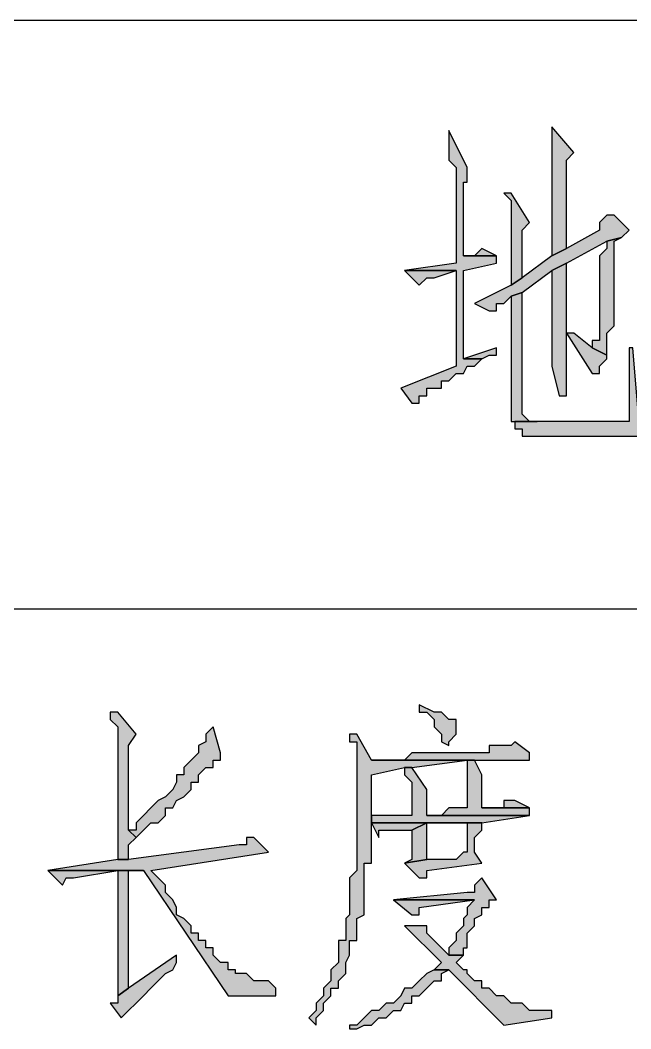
# Model space of a CAD drawing. Extents: x 457 to 4918, y -67 to 391.
# Drawn here: x 3603.93 to 3611.43, y 87.56 to 99.94 of the extents above; entities that cross this region are included whole.
import ezdxf

# ---------------------------------------------------------------- set-up
doc = ezdxf.new("R2010")
doc.units = 0
doc.header["$LTSCALE"] = 40
doc.header["$MEASUREMENT"] = 0
doc.layers.add('at_Entity', color=7, linetype='CONTINUOUS')
doc.layers.add('at_Solid', color=7, linetype='CONTINUOUS')

msp = doc.modelspace()

# ---------------------------------------------------------------- hatches: boundary and pattern name
at = {"layer": 'at_Solid'}
for points in [[(3609.193, 98.588), (3609.193, 98.226), (3609.283, 98.136), (3609.283, 96.961), (3608.65, 96.87), (3609.283, 96.87), (3609.283, 95.695), (3608.605, 95.424), (3608.741, 95.243), (3608.831, 95.243), (3608.831, 95.333), (3608.922, 95.333), (3608.922, 95.424), (3609.102, 95.424), (3609.102, 95.514), (3609.193, 95.514), (3609.283, 95.604), (3609.374, 95.604), (3609.419, 95.695), (3609.509, 95.695), (3609.6, 95.785), (3609.374, 95.785), (3609.374, 95.831), (3609.374, 96.87), (3609.781, 96.961), (3609.781, 97.051), (3609.374, 97.051), (3609.374, 97.955), (3609.419, 97.955), (3609.419, 98.136)], [(3610.459, 98.633), (3610.459, 97.051), (3610.639, 97.141), (3610.639, 98.226), (3610.73, 98.317)], [(3609.961, 97.819), (3609.871, 97.819), (3609.961, 97.729), (3609.961, 96.689), (3610.097, 96.78), (3610.097, 97.367), (3610.187, 97.458)], [(3611.227, 97.548), (3611.137, 97.548), (3611.046, 97.458), (3611.046, 97.367), (3610.639, 97.141), (3610.459, 97.051), (3610.097, 96.78), (3609.961, 96.689), (3609.509, 96.463), (3609.69, 96.373), (3609.781, 96.373), (3609.781, 96.463), (3609.871, 96.463), (3609.961, 96.554), (3610.097, 96.599), (3610.459, 96.87), (3610.639, 96.961), (3611.137, 97.232), (3611.317, 97.277), (3611.408, 97.367)], [(3611.317, 97.277), (3611.137, 97.232), (3611.137, 97.141), (3611.046, 97.051), (3611.046, 96.011), (3610.956, 96.011), (3610.956, 95.921), (3611.137, 95.831), (3611.137, 96.102), (3611.227, 96.192), (3611.227, 97.232)], [(3609.6, 97.141), (3609.509, 97.051), (3609.374, 97.051), (3609.781, 97.051)], [(3608.65, 96.87), (3608.831, 96.689), (3608.922, 96.78), (3609.012, 96.78), (3609.283, 96.87)], [(3610.639, 96.961), (3610.459, 96.87), (3610.459, 95.695), (3610.549, 95.333), (3610.639, 95.333), (3610.639, 95.785)], [(3610.097, 96.599), (3609.961, 96.554), (3609.961, 95.017), (3610.007, 95.017), (3610.278, 95.017), (3610.187, 95.017), (3610.097, 95.107)], [(3610.73, 96.102), (3610.639, 96.102), (3610.956, 95.604), (3611.046, 95.604), (3611.046, 95.695), (3611.137, 95.785), (3611.137, 95.831), (3610.956, 95.921)], [(3609.781, 95.921), (3609.374, 95.785), (3609.6, 95.785), (3609.69, 95.831), (3609.781, 95.831)], [(3611.453, 95.921), (3611.408, 95.921), (3611.408, 95.017), (3610.007, 95.017), (3610.007, 94.926), (3610.097, 94.926), (3610.097, 94.836), (3611.543, 94.836)], [(3608.831, 91.536), (3608.831, 91.446), (3608.922, 91.446), (3609.012, 91.356), (3609.012, 91.265), (3609.102, 91.175), (3609.102, 91.084), (3609.193, 91.039), (3609.193, 91.084), (3609.283, 91.175), (3609.283, 91.356), (3609.193, 91.356), (3609.102, 91.446), (3609.012, 91.446)], [(3605.125, 91.446), (3605.034, 91.446), (3605.034, 91.356), (3605.125, 91.265), (3605.125, 89.638), (3605.26, 89.638), (3605.26, 89.819), (3605.351, 89.909), (3605.26, 90), (3605.26, 91.039), (3605.351, 91.175)], [(3606.3, 91.265), (3606.21, 91.175), (3606.21, 91.084), (3606.119, 91.039), (3606.119, 90.949), (3606.029, 90.858), (3605.938, 90.768), (3605.938, 90.678), (3605.848, 90.678), (3605.848, 90.587), (3605.803, 90.497), (3605.712, 90.406), (3605.622, 90.361), (3605.532, 90.271), (3605.441, 90.18), (3605.351, 90.09), (3605.351, 90), (3605.26, 90), (3605.351, 89.909), (3605.441, 90), (3605.532, 90.09), (3605.622, 90.09), (3605.712, 90.18), (3605.712, 90.271), (3605.803, 90.271), (3605.848, 90.361), (3605.938, 90.406), (3606.029, 90.497), (3606.029, 90.587), (3606.119, 90.587), (3606.119, 90.678), (3606.21, 90.768), (3606.3, 90.768), (3606.3, 90.858), (3606.39, 90.858), (3606.39, 90.949)], [(3608.063, 91.175), (3607.972, 91.175), (3607.972, 91.084), (3608.063, 91.084), (3608.063, 91.039), (3608.063, 89.502), (3607.972, 89.412), (3607.972, 88.96), (3607.927, 88.915), (3607.927, 88.643), (3607.837, 88.643), (3607.837, 88.372), (3607.746, 88.282), (3607.746, 88.146), (3607.656, 88.056), (3607.656, 87.965), (3607.566, 87.875), (3607.566, 87.785), (3607.475, 87.694), (3607.566, 87.604), (3607.566, 87.694), (3607.656, 87.785), (3607.656, 87.875), (3607.746, 87.965), (3607.746, 88.056), (3607.837, 88.056), (3607.837, 88.146), (3607.927, 88.237), (3607.927, 88.372), (3607.972, 88.463), (3607.972, 88.643), (3608.063, 88.643), (3608.063, 88.915), (3608.153, 88.96), (3608.153, 89.593), (3608.244, 89.593), (3608.244, 90.09), (3609.419, 90.09), (3609.6, 90.09), (3608.244, 90.09), (3608.244, 90.678), (3608.65, 90.768), (3608.741, 90.768), (3609.419, 90.858), (3609.509, 90.858), (3608.244, 90.858)], [(3610.007, 91.084), (3609.961, 91.039), (3609.69, 91.039), (3609.69, 90.949), (3608.741, 90.949), (3608.65, 90.858), (3608.244, 90.858), (3609.509, 90.858), (3610.187, 90.858), (3610.187, 90.949)], [(3609.509, 90.858), (3609.419, 90.858), (3609.419, 90.678), (3609.419, 90.271), (3609.374, 90.271), (3609.193, 90.271), (3609.102, 90.18), (3608.922, 90.18), (3610.187, 90.18), (3610.187, 90.271), (3609.6, 90.271), (3609.6, 90.678)], [(3608.741, 90.768), (3608.65, 90.768), (3608.65, 90.678), (3608.741, 90.587), (3608.741, 90.18), (3608.65, 90.18), (3608.244, 90.18), (3608.244, 90.09), (3609.6, 90.09), (3610.187, 90.18), (3608.922, 90.18), (3608.922, 90.271), (3608.922, 90.497)], [(3610.007, 90.361), (3609.871, 90.361), (3609.871, 90.271), (3609.6, 90.271), (3610.187, 90.271)], [(3609.419, 90.09), (3608.244, 90.09), (3608.334, 89.909), (3608.334, 90), (3608.424, 90), (3608.741, 90), (3608.922, 90.09)], [(3608.922, 90.09), (3608.741, 90), (3608.741, 89.638), (3608.65, 89.593), (3608.922, 89.638)], [(3609.6, 90.09), (3609.419, 90.09), (3609.419, 90), (3609.419, 89.728), (3609.374, 89.728), (3609.283, 89.638), (3608.922, 89.638), (3608.65, 89.593), (3608.831, 89.412), (3608.922, 89.412), (3608.922, 89.502), (3609.6, 89.593), (3609.509, 89.728), (3609.509, 89.909), (3609.6, 90)], [(3606.797, 89.909), (3606.707, 89.909), (3606.707, 89.819), (3606.616, 89.819), (3605.26, 89.638), (3605.125, 89.638), (3604.266, 89.502), (3605.441, 89.502), (3606.481, 87.965), (3607.068, 87.965), (3607.068, 88.056), (3606.978, 88.146), (3606.797, 88.146), (3606.707, 88.237), (3606.571, 88.237), (3606.571, 88.282), (3606.481, 88.282), (3606.481, 88.372), (3606.39, 88.372), (3606.3, 88.463), (3606.3, 88.553), (3606.21, 88.553), (3606.21, 88.643), (3606.119, 88.643), (3606.119, 88.734), (3606.029, 88.734), (3606.029, 88.824), (3605.938, 88.915), (3605.848, 88.96), (3605.848, 89.05), (3605.803, 89.141), (3605.712, 89.231), (3605.712, 89.321), (3605.622, 89.412), (3605.532, 89.502), (3606.978, 89.728)], [(3604.266, 89.502), (3604.447, 89.321), (3604.492, 89.412), (3604.582, 89.412), (3605.125, 89.502), (3605.441, 89.502)], [(3605.26, 89.502), (3605.125, 89.502), (3605.125, 89.412), (3605.125, 87.965), (3605.26, 88.056)], [(3609.6, 89.412), (3609.509, 89.321), (3609.509, 89.231), (3609.419, 89.231), (3608.515, 89.141), (3609.509, 89.141), (3609.419, 89.05), (3609.419, 88.96), (3609.374, 88.915), (3609.374, 88.824), (3609.283, 88.734), (3609.283, 88.643), (3609.193, 88.553), (3609.193, 88.463), (3609.374, 88.463), (3609.374, 88.553), (3609.419, 88.553), (3609.419, 88.734), (3609.509, 88.824), (3609.509, 88.915), (3609.6, 88.96), (3609.6, 89.05), (3609.69, 89.05), (3609.69, 89.141), (3609.781, 89.141)], [(3608.515, 89.141), (3608.741, 88.96), (3608.831, 88.96), (3608.831, 89.05), (3609.509, 89.141)], [(3608.922, 88.824), (3608.65, 88.824), (3609.102, 88.372), (3609.012, 88.282), (3609.193, 88.282), (3609.871, 87.604), (3610.459, 87.694), (3610.459, 87.785), (3610.368, 87.785), (3610.187, 87.785), (3610.097, 87.875), (3609.961, 87.875), (3609.871, 87.965), (3609.781, 87.965), (3609.69, 88.056), (3609.6, 88.056), (3609.6, 88.146), (3609.509, 88.146), (3609.419, 88.237), (3609.419, 88.282), (3609.374, 88.282), (3609.283, 88.372), (3609.374, 88.463), (3609.193, 88.463), (3609.102, 88.553), (3609.012, 88.643), (3608.922, 88.734)], [(3605.848, 88.463), (3605.26, 88.056), (3605.125, 87.965), (3605.125, 87.875), (3605.034, 87.875), (3605.17, 87.694), (3605.26, 87.785), (3605.351, 87.875), (3605.441, 87.965), (3605.532, 88.056), (3605.622, 88.146), (3605.712, 88.237), (3605.803, 88.282), (3605.848, 88.372)], [(3609.012, 88.282), (3608.922, 88.237), (3608.831, 88.146), (3608.741, 88.056), (3608.65, 88.056), (3608.605, 87.965), (3608.515, 87.875), (3608.424, 87.875), (3608.334, 87.785), (3608.244, 87.785), (3608.153, 87.694), (3608.063, 87.604), (3607.972, 87.604), (3607.972, 87.559), (3608.063, 87.559), (3608.153, 87.604), (3608.244, 87.604), (3608.334, 87.694), (3608.424, 87.694), (3608.515, 87.785), (3608.605, 87.785), (3608.65, 87.875), (3608.741, 87.875), (3608.741, 87.965), (3608.831, 87.965), (3608.922, 88.056), (3609.012, 88.146), (3609.102, 88.146), (3609.102, 88.237), (3609.193, 88.282)]]:
    msp.add_hatch(color=0, dxfattribs=at).paths.add_polyline_path(points)

# ---------------------------------------------------------------- linework, layer by layer
at = {"layer": 'at_Entity', "color": 0, "lineweight": 20}
for p, q in [((3609.193, 98.588), (3609.193, 98.226)), ((3609.419, 98.136), (3609.193, 98.588)), ((3610.459, 98.633), (3610.459, 97.051)), ((3610.73, 98.317), (3610.459, 98.633)), ((3609.193, 98.226), (3609.283, 98.136)), ((3610.639, 98.226), (3610.73, 98.317)), ((3610.639, 97.141), (3610.639, 98.226)), ((3609.283, 98.136), (3609.283, 96.961)), ((3609.419, 97.955), (3609.419, 98.136)), ((3609.374, 97.051), (3609.374, 97.955)), ((3609.374, 97.955), (3609.419, 97.955)), ((3609.961, 97.819), (3609.871, 97.819)), ((3609.871, 97.819), (3609.961, 97.729)), ((3610.187, 97.458), (3609.961, 97.819)), ((3609.961, 97.729), (3609.961, 96.689)), ((3611.137, 97.548), (3611.046, 97.458)), ((3611.227, 97.548), (3611.137, 97.548)), ((3611.408, 97.367), (3611.227, 97.548)), ((3610.097, 97.367), (3610.187, 97.458)), ((3610.097, 96.78), (3610.097, 97.367)), ((3611.046, 97.367), (3610.639, 97.141)), ((3611.046, 97.458), (3611.046, 97.367)), ((3611.317, 97.277), (3611.408, 97.367)), ((3610.639, 96.961), (3611.137, 97.232)), ((3611.317, 97.277), (3611.137, 97.232)), ((3611.137, 97.232), (3611.317, 97.277)), ((3611.137, 97.232), (3611.137, 97.141)), ((3611.227, 97.232), (3611.317, 97.277)), ((3611.227, 96.192), (3611.227, 97.232)), ((3609.6, 97.141), (3609.509, 97.051)), ((3609.781, 97.051), (3609.6, 97.141)), ((3610.639, 97.141), (3610.459, 97.051)), ((3610.459, 97.051), (3610.639, 97.141)), ((3611.137, 97.141), (3611.046, 97.051)), ((3609.509, 97.051), (3609.374, 97.051)), ((3609.374, 97.051), (3609.781, 97.051)), ((3609.781, 97.051), (3609.374, 97.051)), ((3609.781, 96.961), (3609.781, 97.051)), ((3610.459, 97.051), (3610.097, 96.78)), ((3611.046, 97.051), (3611.046, 96.011)), ((3609.283, 96.961), (3608.65, 96.87)), ((3608.65, 96.87), (3608.831, 96.689)), ((3609.283, 96.87), (3608.65, 96.87)), ((3608.65, 96.87), (3609.283, 96.87)), ((3609.012, 96.78), (3609.283, 96.87)), ((3609.283, 96.87), (3609.283, 95.695)), ((3609.374, 96.87), (3609.781, 96.961)), ((3609.374, 95.831), (3609.374, 96.87)), ((3610.097, 96.599), (3610.459, 96.87)), ((3610.639, 96.961), (3610.459, 96.87)), ((3610.459, 96.87), (3610.639, 96.961)), ((3610.459, 96.87), (3610.459, 95.695)), ((3610.639, 95.785), (3610.639, 96.961)), ((3608.831, 96.689), (3608.922, 96.78)), ((3608.922, 96.78), (3609.012, 96.78)), ((3610.097, 96.78), (3609.961, 96.689)), ((3609.961, 96.689), (3610.097, 96.78)), ((3609.961, 96.689), (3609.509, 96.463)), ((3609.871, 96.463), (3609.961, 96.554)), ((3610.097, 96.599), (3609.961, 96.554)), ((3609.961, 96.554), (3610.097, 96.599)), ((3609.961, 96.554), (3609.961, 95.017)), ((3610.097, 95.107), (3610.097, 96.599)), ((3609.509, 96.463), (3609.69, 96.373)), ((3609.69, 96.373), (3609.781, 96.373)), ((3609.781, 96.373), (3609.781, 96.463)), ((3609.781, 96.463), (3609.871, 96.463)), ((3611.137, 96.102), (3611.227, 96.192)), ((3610.73, 96.102), (3610.639, 96.102)), ((3610.639, 96.102), (3610.956, 95.604)), ((3610.956, 95.921), (3610.73, 96.102)), ((3611.046, 96.011), (3610.956, 96.011)), ((3610.956, 96.011), (3610.956, 95.921)), ((3611.137, 95.831), (3611.137, 96.102)), ((3609.781, 95.921), (3609.374, 95.785)), ((3609.781, 95.831), (3609.781, 95.921)), ((3611.137, 95.831), (3610.956, 95.921)), ((3610.956, 95.921), (3611.137, 95.831)), ((3611.453, 95.921), (3611.408, 95.921)), ((3611.408, 95.921), (3611.408, 95.017)), ((3609.374, 95.785), (3609.374, 95.831)), ((3609.374, 95.785), (3609.6, 95.785)), ((3609.6, 95.785), (3609.374, 95.785)), ((3609.509, 95.695), (3609.6, 95.785)), ((3609.6, 95.785), (3609.69, 95.831)), ((3609.69, 95.831), (3609.781, 95.831)), ((3610.639, 95.333), (3610.639, 95.785)), ((3611.046, 95.695), (3611.137, 95.785)), ((3611.137, 95.785), (3611.137, 95.831)), ((3609.283, 95.695), (3608.605, 95.424)), ((3609.374, 95.604), (3609.419, 95.695)), ((3609.419, 95.695), (3609.509, 95.695)), ((3610.459, 95.695), (3610.549, 95.333)), ((3611.046, 95.604), (3611.046, 95.695)), ((3609.102, 95.424), (3609.102, 95.514)), ((3609.102, 95.514), (3609.193, 95.514)), ((3609.193, 95.514), (3609.283, 95.604)), ((3609.283, 95.604), (3609.374, 95.604)), ((3610.956, 95.604), (3611.046, 95.604)), ((3608.605, 95.424), (3608.741, 95.243)), ((3608.922, 95.333), (3608.922, 95.424)), ((3608.922, 95.424), (3609.102, 95.424)), ((3608.741, 95.243), (3608.831, 95.243)), ((3608.831, 95.243), (3608.831, 95.333)), ((3608.831, 95.333), (3608.922, 95.333)), ((3610.549, 95.333), (3610.639, 95.333)), ((3609.961, 95.017), (3610.007, 95.017)), ((3611.408, 95.017), (3610.007, 95.017)), ((3610.007, 95.017), (3610.007, 94.926)), ((3610.007, 95.017), (3610.278, 95.017)), ((3610.187, 95.017), (3610.097, 95.107)), ((3610.278, 95.017), (3610.187, 95.017)), ((3610.007, 94.926), (3610.097, 94.926)), ((3610.097, 94.926), (3610.097, 94.836)), ((3610.097, 94.836), (3611.543, 94.836)), ((3608.831, 91.536), (3608.831, 91.446)), ((3609.012, 91.446), (3608.831, 91.536)), ((3605.125, 91.446), (3605.034, 91.446)), ((3605.034, 91.446), (3605.034, 91.356)), ((3605.351, 91.175), (3605.125, 91.446)), ((3608.831, 91.446), (3608.922, 91.446)), ((3608.922, 91.446), (3609.012, 91.356)), ((3609.102, 91.446), (3609.012, 91.446)), ((3609.193, 91.356), (3609.102, 91.446)), ((3605.034, 91.356), (3605.125, 91.265)), ((3609.012, 91.356), (3609.012, 91.265)), ((3609.283, 91.356), (3609.193, 91.356)), ((3609.283, 91.175), (3609.283, 91.356)), ((3605.125, 91.265), (3605.125, 89.638)), ((3605.26, 91.039), (3605.351, 91.175)), ((3606.3, 91.265), (3606.21, 91.175)), ((3606.21, 91.175), (3606.21, 91.084)), ((3606.39, 90.949), (3606.3, 91.265)), ((3608.063, 91.175), (3607.972, 91.175)), ((3607.972, 91.175), (3607.972, 91.084)), ((3608.244, 90.858), (3608.063, 91.175)), ((3609.012, 91.265), (3609.102, 91.175)), ((3609.102, 91.175), (3609.102, 91.084)), ((3609.193, 91.084), (3609.283, 91.175)), ((3605.26, 90), (3605.26, 91.039)), ((3606.21, 91.084), (3606.119, 91.039)), ((3606.119, 91.039), (3606.119, 90.949)), ((3607.972, 91.084), (3608.063, 91.084)), ((3608.063, 91.084), (3608.063, 91.039)), ((3608.063, 91.039), (3608.063, 89.502)), ((3609.102, 91.084), (3609.193, 91.039)), ((3609.193, 91.039), (3609.193, 91.084)), ((3609.961, 91.039), (3609.69, 91.039)), ((3609.69, 91.039), (3609.69, 90.949)), ((3610.007, 91.084), (3609.961, 91.039)), ((3610.187, 90.949), (3610.007, 91.084)), ((3606.119, 90.949), (3606.029, 90.858)), ((3606.39, 90.858), (3606.39, 90.949)), ((3608.741, 90.949), (3608.65, 90.858)), ((3609.69, 90.949), (3608.741, 90.949)), ((3610.187, 90.858), (3610.187, 90.949)), ((3606.029, 90.858), (3605.938, 90.768)), ((3606.3, 90.768), (3606.3, 90.858)), ((3606.3, 90.858), (3606.39, 90.858)), ((3608.65, 90.858), (3608.244, 90.858)), ((3608.244, 90.858), (3609.509, 90.858)), ((3609.509, 90.858), (3608.244, 90.858)), ((3608.741, 90.768), (3609.419, 90.858)), ((3609.509, 90.858), (3609.419, 90.858)), ((3609.419, 90.858), (3609.419, 90.678)), ((3609.419, 90.858), (3609.509, 90.858)), ((3609.6, 90.678), (3609.509, 90.858)), ((3609.509, 90.858), (3610.187, 90.858)), ((3605.938, 90.678), (3605.848, 90.678)), ((3605.848, 90.678), (3605.848, 90.587)), ((3605.938, 90.768), (3605.938, 90.678)), ((3606.119, 90.678), (3606.21, 90.768)), ((3606.119, 90.587), (3606.119, 90.678)), ((3606.21, 90.768), (3606.3, 90.768)), ((3608.244, 90.678), (3608.65, 90.768)), ((3608.244, 90.09), (3608.244, 90.678)), ((3608.741, 90.768), (3608.65, 90.768)), ((3608.65, 90.768), (3608.65, 90.678)), ((3608.65, 90.768), (3608.741, 90.768)), ((3608.65, 90.678), (3608.741, 90.587)), ((3608.922, 90.497), (3608.741, 90.768)), ((3609.419, 90.678), (3609.419, 90.271)), ((3609.6, 90.271), (3609.6, 90.678)), ((3605.848, 90.587), (3605.803, 90.497)), ((3606.029, 90.497), (3606.029, 90.587)), ((3606.029, 90.587), (3606.119, 90.587)), ((3608.741, 90.587), (3608.741, 90.18)), ((3605.803, 90.497), (3605.712, 90.406)), ((3605.938, 90.406), (3606.029, 90.497)), ((3608.922, 90.271), (3608.922, 90.497)), ((3605.622, 90.361), (3605.532, 90.271)), ((3605.712, 90.406), (3605.622, 90.361)), ((3605.803, 90.271), (3605.848, 90.361)), ((3605.848, 90.361), (3605.938, 90.406)), ((3610.007, 90.361), (3609.871, 90.361)), ((3609.871, 90.361), (3609.871, 90.271)), ((3610.187, 90.271), (3610.007, 90.361)), ((3605.441, 90.18), (3605.351, 90.09)), ((3605.532, 90.271), (3605.441, 90.18)), ((3605.622, 90.09), (3605.712, 90.18)), ((3605.712, 90.18), (3605.712, 90.271)), ((3605.712, 90.271), (3605.803, 90.271)), ((3608.65, 90.18), (3608.244, 90.18)), ((3608.244, 90.18), (3608.244, 90.09)), ((3608.741, 90.18), (3608.65, 90.18)), ((3608.922, 90.18), (3608.922, 90.271)), ((3610.187, 90.18), (3608.922, 90.18)), ((3609.102, 90.18), (3608.922, 90.18)), ((3608.922, 90.18), (3610.187, 90.18)), ((3609.193, 90.271), (3609.102, 90.18)), ((3609.374, 90.271), (3609.193, 90.271)), ((3609.419, 90.271), (3609.374, 90.271)), ((3609.871, 90.271), (3609.6, 90.271)), ((3609.6, 90.271), (3610.187, 90.271)), ((3610.187, 90.271), (3609.6, 90.271)), ((3609.6, 90.09), (3610.187, 90.18)), ((3610.187, 90.18), (3610.187, 90.271)), ((3605.351, 90.09), (3605.351, 90)), ((3605.441, 90), (3605.532, 90.09)), ((3605.532, 90.09), (3605.622, 90.09)), ((3609.419, 90.09), (3608.244, 90.09)), ((3608.244, 90.09), (3608.334, 89.909)), ((3608.244, 90.09), (3609.6, 90.09)), ((3608.244, 89.593), (3608.244, 90.09)), ((3608.244, 90.09), (3609.419, 90.09)), ((3609.6, 90.09), (3608.244, 90.09)), ((3608.922, 90.09), (3608.741, 90)), ((3608.741, 90), (3608.922, 90.09)), ((3608.922, 89.638), (3608.922, 90.09)), ((3608.922, 90.09), (3609.419, 90.09)), ((3609.6, 90.09), (3609.419, 90.09)), ((3609.419, 90.09), (3609.419, 90)), ((3609.419, 90.09), (3609.6, 90.09)), ((3609.6, 90), (3609.6, 90.09)), ((3605.351, 90), (3605.26, 90)), ((3605.26, 90), (3605.351, 89.909)), ((3605.351, 89.909), (3605.26, 90)), ((3605.351, 89.909), (3605.441, 90)), ((3608.334, 89.909), (3608.334, 90)), ((3608.334, 90), (3608.424, 90)), ((3608.424, 90), (3608.741, 90)), ((3608.741, 90), (3608.741, 89.638)), ((3609.419, 90), (3609.419, 89.728)), ((3609.509, 89.909), (3609.6, 90)), ((3605.26, 89.819), (3605.351, 89.909)), ((3606.616, 89.819), (3605.26, 89.638)), ((3605.26, 89.638), (3605.26, 89.819)), ((3606.707, 89.819), (3606.616, 89.819)), ((3606.797, 89.909), (3606.707, 89.909)), ((3606.707, 89.909), (3606.707, 89.819)), ((3606.978, 89.728), (3606.797, 89.909)), ((3609.509, 89.728), (3609.509, 89.909)), ((3605.532, 89.502), (3606.978, 89.728)), ((3609.374, 89.728), (3609.283, 89.638)), ((3609.419, 89.728), (3609.374, 89.728)), ((3609.6, 89.593), (3609.509, 89.728)), ((3605.125, 89.638), (3604.266, 89.502)), ((3605.26, 89.638), (3605.125, 89.638)), ((3605.125, 89.638), (3605.26, 89.638)), ((3608.153, 88.96), (3608.153, 89.593)), ((3608.153, 89.593), (3608.244, 89.593)), ((3608.741, 89.638), (3608.65, 89.593)), ((3608.65, 89.593), (3608.922, 89.638)), ((3608.922, 89.638), (3608.65, 89.593)), ((3608.65, 89.593), (3608.831, 89.412)), ((3609.283, 89.638), (3608.922, 89.638)), ((3608.922, 89.502), (3609.6, 89.593)), ((3604.266, 89.502), (3604.447, 89.321)), ((3605.441, 89.502), (3604.266, 89.502)), ((3604.266, 89.502), (3605.441, 89.502)), ((3604.582, 89.412), (3605.125, 89.502)), ((3605.26, 89.502), (3605.125, 89.502)), ((3605.125, 89.502), (3605.125, 89.412)), ((3605.125, 89.502), (3605.441, 89.502)), ((3605.26, 88.056), (3605.26, 89.502)), ((3605.441, 89.502), (3606.481, 87.965)), ((3605.622, 89.412), (3605.532, 89.502)), ((3608.063, 89.502), (3607.972, 89.412)), ((3608.922, 89.412), (3608.922, 89.502)), ((3604.447, 89.321), (3604.492, 89.412)), ((3604.492, 89.412), (3604.582, 89.412)), ((3605.125, 89.412), (3605.125, 87.965)), ((3605.712, 89.321), (3605.622, 89.412)), ((3605.712, 89.231), (3605.712, 89.321)), ((3607.972, 89.412), (3607.972, 89.05)), ((3608.831, 89.412), (3608.922, 89.412)), ((3609.6, 89.412), (3609.509, 89.321)), ((3609.509, 89.321), (3609.509, 89.231)), ((3609.781, 89.141), (3609.6, 89.412)), ((3605.803, 89.141), (3605.712, 89.231)), ((3609.419, 89.231), (3608.515, 89.141)), ((3609.509, 89.231), (3609.419, 89.231)), ((3605.848, 89.05), (3605.803, 89.141)), ((3605.848, 88.96), (3605.848, 89.05)), ((3607.972, 89.05), (3607.972, 88.96)), ((3608.515, 89.141), (3608.741, 88.96)), ((3609.509, 89.141), (3608.515, 89.141)), ((3608.515, 89.141), (3609.509, 89.141)), ((3608.831, 89.05), (3609.509, 89.141)), ((3608.831, 88.96), (3608.831, 89.05)), ((3609.509, 89.141), (3609.419, 89.05)), ((3609.419, 89.05), (3609.419, 88.96)), ((3609.6, 88.96), (3609.6, 89.05)), ((3609.6, 89.05), (3609.69, 89.05)), ((3609.69, 89.05), (3609.69, 89.141)), ((3609.69, 89.141), (3609.781, 89.141)), ((3605.938, 88.915), (3605.848, 88.96)), ((3607.972, 88.96), (3607.927, 88.915)), ((3608.063, 88.915), (3608.153, 88.96)), ((3608.741, 88.96), (3608.831, 88.96)), ((3609.419, 88.96), (3609.374, 88.915)), ((3609.509, 88.915), (3609.6, 88.96)), ((3606.029, 88.824), (3605.938, 88.915)), ((3606.029, 88.734), (3606.029, 88.824)), ((3607.927, 88.915), (3607.927, 88.643)), ((3608.063, 88.643), (3608.063, 88.915)), ((3608.922, 88.824), (3608.65, 88.824)), ((3608.65, 88.824), (3609.102, 88.372)), ((3608.922, 88.734), (3608.922, 88.824)), ((3609.374, 88.824), (3609.283, 88.734)), ((3609.374, 88.915), (3609.374, 88.824)), ((3609.419, 88.734), (3609.509, 88.824)), ((3609.509, 88.824), (3609.509, 88.915)), ((3606.119, 88.734), (3606.029, 88.734)), ((3606.119, 88.643), (3606.119, 88.734)), ((3609.012, 88.643), (3608.922, 88.734)), ((3609.283, 88.734), (3609.283, 88.643)), ((3609.419, 88.553), (3609.419, 88.734)), ((3606.21, 88.643), (3606.119, 88.643)), ((3606.21, 88.553), (3606.21, 88.643)), ((3607.927, 88.643), (3607.837, 88.643)), ((3607.837, 88.643), (3607.837, 88.372)), ((3607.972, 88.463), (3607.972, 88.643)), ((3607.972, 88.643), (3608.063, 88.643)), ((3609.102, 88.553), (3609.012, 88.643)), ((3609.283, 88.643), (3609.193, 88.553)), ((3605.848, 88.463), (3605.26, 88.056)), ((3605.848, 88.372), (3605.848, 88.463)), ((3606.3, 88.553), (3606.21, 88.553)), ((3606.3, 88.463), (3606.3, 88.553)), ((3606.39, 88.372), (3606.3, 88.463)), ((3607.927, 88.372), (3607.972, 88.463)), ((3609.193, 88.463), (3609.102, 88.553)), ((3609.193, 88.553), (3609.193, 88.463)), ((3609.374, 88.463), (3609.193, 88.463)), ((3609.193, 88.463), (3609.374, 88.463)), ((3609.283, 88.372), (3609.374, 88.463)), ((3609.374, 88.463), (3609.374, 88.553)), ((3609.374, 88.553), (3609.419, 88.553)), ((3605.803, 88.282), (3605.848, 88.372)), ((3606.481, 88.372), (3606.39, 88.372)), ((3606.481, 88.282), (3606.481, 88.372)), ((3607.837, 88.372), (3607.746, 88.282)), ((3607.927, 88.237), (3607.927, 88.372)), ((3609.102, 88.372), (3609.012, 88.282)), ((3609.374, 88.282), (3609.283, 88.372)), ((3605.622, 88.146), (3605.712, 88.237)), ((3605.712, 88.237), (3605.803, 88.282)), ((3606.571, 88.282), (3606.481, 88.282)), ((3606.571, 88.237), (3606.571, 88.282)), ((3606.707, 88.237), (3606.571, 88.237)), ((3606.797, 88.146), (3606.707, 88.237)), ((3607.746, 88.282), (3607.746, 88.146)), ((3607.837, 88.146), (3607.927, 88.237)), ((3608.922, 88.237), (3608.831, 88.146)), ((3609.012, 88.282), (3608.922, 88.237)), ((3609.193, 88.282), (3609.012, 88.282)), ((3609.012, 88.282), (3609.193, 88.282)), ((3609.102, 88.237), (3609.193, 88.282)), ((3609.102, 88.146), (3609.102, 88.237)), ((3609.193, 88.282), (3609.871, 87.604)), ((3609.419, 88.282), (3609.374, 88.282)), ((3609.419, 88.237), (3609.419, 88.282)), ((3609.509, 88.146), (3609.419, 88.237)), ((3605.532, 88.056), (3605.622, 88.146)), ((3606.978, 88.146), (3606.797, 88.146)), ((3607.068, 88.056), (3606.978, 88.146)), ((3607.746, 88.146), (3607.656, 88.056)), ((3607.837, 88.056), (3607.837, 88.146)), ((3608.831, 88.146), (3608.741, 88.056)), ((3608.922, 88.056), (3609.012, 88.146)), ((3609.012, 88.146), (3609.102, 88.146)), ((3609.6, 88.146), (3609.509, 88.146)), ((3609.6, 88.056), (3609.6, 88.146)), ((3605.26, 88.056), (3605.125, 87.965)), ((3605.125, 87.965), (3605.26, 88.056)), ((3605.125, 87.965), (3605.125, 87.875)), ((3605.351, 87.875), (3605.441, 87.965)), ((3605.441, 87.965), (3605.532, 88.056)), ((3606.481, 87.965), (3607.068, 87.965)), ((3607.068, 87.965), (3607.068, 88.056)), ((3607.656, 87.965), (3607.566, 87.875)), ((3607.656, 88.056), (3607.656, 87.965)), ((3607.656, 87.875), (3607.746, 87.965)), ((3607.746, 87.965), (3607.746, 88.056)), ((3607.746, 88.056), (3607.837, 88.056)), ((3608.605, 87.965), (3608.515, 87.875)), ((3608.65, 88.056), (3608.605, 87.965)), ((3608.741, 88.056), (3608.65, 88.056)), ((3608.741, 87.875), (3608.741, 87.965)), ((3608.741, 87.965), (3608.831, 87.965)), ((3608.831, 87.965), (3608.922, 88.056)), ((3609.69, 88.056), (3609.6, 88.056)), ((3609.781, 87.965), (3609.69, 88.056)), ((3609.871, 87.965), (3609.781, 87.965)), ((3609.961, 87.875), (3609.871, 87.965)), ((3605.125, 87.875), (3605.034, 87.875)), ((3605.034, 87.875), (3605.17, 87.694)), ((3605.26, 87.785), (3605.351, 87.875)), ((3607.566, 87.875), (3607.566, 87.785)), ((3607.656, 87.785), (3607.656, 87.875)), ((3608.424, 87.875), (3608.334, 87.785)), ((3608.515, 87.875), (3608.424, 87.875)), ((3608.605, 87.785), (3608.65, 87.875)), ((3608.65, 87.875), (3608.741, 87.875)), ((3610.097, 87.875), (3609.961, 87.875)), ((3610.187, 87.785), (3610.097, 87.875)), ((3605.17, 87.694), (3605.26, 87.785)), ((3607.566, 87.785), (3607.475, 87.694)), ((3607.475, 87.694), (3607.566, 87.604)), ((3607.566, 87.694), (3607.656, 87.785)), ((3607.566, 87.604), (3607.566, 87.694)), ((3608.153, 87.694), (3608.063, 87.604)), ((3608.244, 87.785), (3608.153, 87.694)), ((3608.334, 87.785), (3608.244, 87.785)), ((3608.244, 87.604), (3608.334, 87.694)), ((3608.334, 87.694), (3608.424, 87.694)), ((3608.424, 87.694), (3608.515, 87.785)), ((3608.515, 87.785), (3608.605, 87.785)), ((3609.871, 87.604), (3610.459, 87.694)), ((3610.368, 87.785), (3610.187, 87.785)), ((3610.459, 87.785), (3610.368, 87.785)), ((3610.459, 87.694), (3610.459, 87.785)), ((3608.063, 87.604), (3607.972, 87.604)), ((3607.972, 87.604), (3607.972, 87.559)), ((3608.063, 87.559), (3608.153, 87.604)), ((3608.153, 87.604), (3608.244, 87.604)), ((3607.972, 87.559), (3608.063, 87.559))]:
    msp.add_line(p, q, dxfattribs=at)
at = {"layer": 'at_Entity', "color": 0}
for points in [[(3487.194, 99.944), (3634.235, 99.944)], [(3609.193, 98.588), (3609.193, 98.226), (3609.283, 98.136), (3609.283, 96.961), (3608.65, 96.87), (3609.283, 96.87), (3609.283, 95.695), (3608.605, 95.424), (3608.741, 95.243), (3608.831, 95.243), (3608.831, 95.333), (3608.922, 95.333), (3608.922, 95.424), (3609.102, 95.424), (3609.102, 95.514), (3609.193, 95.514), (3609.283, 95.604), (3609.374, 95.604), (3609.419, 95.695), (3609.509, 95.695), (3609.6, 95.785), (3609.374, 95.785), (3609.374, 95.831), (3609.374, 96.87), (3609.781, 96.961), (3609.781, 97.051), (3609.374, 97.051), (3609.374, 97.955), (3609.419, 97.955), (3609.419, 98.136), (3609.193, 98.588), (3609.193, 98.588), (3609.193, 98.588)], [(3610.459, 98.633), (3610.459, 97.051), (3610.639, 97.141), (3610.639, 98.226), (3610.73, 98.317), (3610.459, 98.633), (3610.459, 98.633), (3610.459, 98.633)], [(3609.961, 97.819), (3609.871, 97.819), (3609.961, 97.729), (3609.961, 96.689), (3610.097, 96.78), (3610.097, 97.367), (3610.187, 97.458), (3609.961, 97.819), (3609.961, 97.819), (3609.961, 97.819)], [(3611.227, 97.548), (3611.137, 97.548), (3611.046, 97.458), (3611.046, 97.367), (3610.639, 97.141), (3610.459, 97.051), (3610.097, 96.78), (3609.961, 96.689), (3609.509, 96.463), (3609.69, 96.373), (3609.781, 96.373), (3609.781, 96.463), (3609.871, 96.463), (3609.961, 96.554), (3610.097, 96.599), (3610.459, 96.87), (3610.639, 96.961), (3611.137, 97.232), (3611.317, 97.277), (3611.408, 97.367), (3611.227, 97.548), (3611.227, 97.548), (3611.227, 97.548)], [(3611.317, 97.277), (3611.137, 97.232), (3611.137, 97.141), (3611.046, 97.051), (3611.046, 96.011), (3610.956, 96.011), (3610.956, 95.921), (3611.137, 95.831), (3611.137, 96.102), (3611.227, 96.192), (3611.227, 97.232), (3611.317, 97.277), (3611.317, 97.277), (3611.317, 97.277)], [(3609.6, 97.141), (3609.509, 97.051), (3609.374, 97.051), (3609.781, 97.051), (3609.6, 97.141), (3609.6, 97.141), (3609.6, 97.141)], [(3608.65, 96.87), (3608.831, 96.689), (3608.922, 96.78), (3609.012, 96.78), (3609.283, 96.87), (3608.65, 96.87), (3608.65, 96.87)], [(3610.639, 96.961), (3610.459, 96.87), (3610.459, 95.695), (3610.549, 95.333), (3610.639, 95.333), (3610.639, 95.785), (3610.639, 96.961), (3610.639, 96.961)], [(3610.097, 96.599), (3609.961, 96.554), (3609.961, 95.017), (3610.007, 95.017), (3610.278, 95.017), (3610.187, 95.017), (3610.097, 95.107), (3610.097, 96.599), (3610.097, 96.599)], [(3610.73, 96.102), (3610.639, 96.102), (3610.956, 95.604), (3611.046, 95.604), (3611.046, 95.695), (3611.137, 95.785), (3611.137, 95.831), (3610.956, 95.921), (3610.73, 96.102), (3610.73, 96.102), (3610.73, 96.102)], [(3609.781, 95.921), (3609.374, 95.785), (3609.6, 95.785), (3609.69, 95.831), (3609.781, 95.831), (3609.781, 95.921), (3609.781, 95.921), (3609.781, 95.921)], [(3611.453, 95.921), (3611.408, 95.921), (3611.408, 95.017), (3610.007, 95.017), (3610.007, 94.926), (3610.097, 94.926), (3610.097, 94.836), (3611.543, 94.836), (3611.453, 95.921), (3611.453, 95.921), (3611.453, 95.921)], [(3634.235, 92.712), (3516.575, 92.712)], [(3608.831, 91.536), (3608.831, 91.446), (3608.922, 91.446), (3609.012, 91.356), (3609.012, 91.265), (3609.102, 91.175), (3609.102, 91.084), (3609.193, 91.039), (3609.193, 91.084), (3609.283, 91.175), (3609.283, 91.356), (3609.193, 91.356), (3609.102, 91.446), (3609.012, 91.446), (3608.831, 91.536), (3608.831, 91.536), (3608.831, 91.536)], [(3605.125, 91.446), (3605.034, 91.446), (3605.034, 91.356), (3605.125, 91.265), (3605.125, 89.638), (3605.26, 89.638), (3605.26, 89.819), (3605.351, 89.909), (3605.26, 90), (3605.26, 91.039), (3605.351, 91.175), (3605.125, 91.446), (3605.125, 91.446), (3605.125, 91.446)], [(3606.3, 91.265), (3606.21, 91.175), (3606.21, 91.084), (3606.119, 91.039), (3606.119, 90.949), (3606.029, 90.858), (3605.938, 90.768), (3605.938, 90.678), (3605.848, 90.678), (3605.848, 90.587), (3605.803, 90.497), (3605.712, 90.406), (3605.622, 90.361), (3605.532, 90.271), (3605.441, 90.18), (3605.351, 90.09), (3605.351, 90), (3605.26, 90), (3605.351, 89.909), (3605.441, 90), (3605.532, 90.09), (3605.622, 90.09), (3605.712, 90.18), (3605.712, 90.271), (3605.803, 90.271), (3605.848, 90.361), (3605.938, 90.406), (3606.029, 90.497), (3606.029, 90.587), (3606.119, 90.587), (3606.119, 90.678), (3606.21, 90.768), (3606.3, 90.768), (3606.3, 90.858), (3606.39, 90.858), (3606.39, 90.949), (3606.3, 91.265), (3606.3, 91.265), (3606.3, 91.265)], [(3608.063, 91.175), (3607.972, 91.175), (3607.972, 91.084), (3608.063, 91.084), (3608.063, 91.039), (3608.063, 89.502), (3607.972, 89.412), (3607.972, 88.96), (3607.927, 88.915), (3607.927, 88.643), (3607.837, 88.643), (3607.837, 88.372), (3607.746, 88.282), (3607.746, 88.146), (3607.656, 88.056), (3607.656, 87.965), (3607.566, 87.875), (3607.566, 87.785), (3607.475, 87.694), (3607.566, 87.604), (3607.566, 87.694), (3607.656, 87.785), (3607.656, 87.875), (3607.746, 87.965), (3607.746, 88.056), (3607.837, 88.056), (3607.837, 88.146), (3607.927, 88.237), (3607.927, 88.372), (3607.972, 88.463), (3607.972, 88.643), (3608.063, 88.643), (3608.063, 88.915), (3608.153, 88.96), (3608.153, 89.593), (3608.244, 89.593), (3608.244, 90.09), (3609.419, 90.09), (3609.6, 90.09), (3608.244, 90.09), (3608.244, 90.678), (3608.65, 90.768), (3608.741, 90.768), (3609.419, 90.858), (3609.509, 90.858), (3608.244, 90.858), (3608.063, 91.175), (3608.063, 91.175), (3608.063, 91.175)], [(3610.007, 91.084), (3609.961, 91.039), (3609.69, 91.039), (3609.69, 90.949), (3608.741, 90.949), (3608.65, 90.858), (3608.244, 90.858), (3609.509, 90.858), (3610.187, 90.858), (3610.187, 90.949), (3610.007, 91.084), (3610.007, 91.084), (3610.007, 91.084)], [(3609.509, 90.858), (3609.419, 90.858), (3609.419, 90.678), (3609.419, 90.271), (3609.374, 90.271), (3609.193, 90.271), (3609.102, 90.18), (3608.922, 90.18), (3610.187, 90.18), (3610.187, 90.271), (3609.6, 90.271), (3609.6, 90.678), (3609.509, 90.858), (3609.509, 90.858), (3609.509, 90.858)], [(3608.741, 90.768), (3608.65, 90.768), (3608.65, 90.678), (3608.741, 90.587), (3608.741, 90.18), (3608.65, 90.18), (3608.244, 90.18), (3608.244, 90.09), (3609.6, 90.09), (3610.187, 90.18), (3608.922, 90.18), (3608.922, 90.271), (3608.922, 90.497), (3608.741, 90.768), (3608.741, 90.768), (3608.741, 90.768)], [(3610.007, 90.361), (3609.871, 90.361), (3609.871, 90.271), (3609.6, 90.271), (3610.187, 90.271), (3610.007, 90.361), (3610.007, 90.361), (3610.007, 90.361)], [(3609.419, 90.09), (3608.244, 90.09), (3608.334, 89.909), (3608.334, 90), (3608.424, 90), (3608.741, 90), (3608.922, 90.09), (3609.419, 90.09), (3609.419, 90.09), (3609.419, 90.09)], [(3608.922, 90.09), (3608.741, 90), (3608.741, 89.638), (3608.65, 89.593), (3608.922, 89.638), (3608.922, 90.09), (3608.922, 90.09)], [(3609.6, 90.09), (3609.419, 90.09), (3609.419, 90), (3609.419, 89.728), (3609.374, 89.728), (3609.283, 89.638), (3608.922, 89.638), (3608.65, 89.593), (3608.831, 89.412), (3608.922, 89.412), (3608.922, 89.502), (3609.6, 89.593), (3609.509, 89.728), (3609.509, 89.909), (3609.6, 90), (3609.6, 90.09), (3609.6, 90.09)], [(3606.797, 89.909), (3606.707, 89.909), (3606.707, 89.819), (3606.616, 89.819), (3605.26, 89.638), (3605.125, 89.638), (3604.266, 89.502), (3605.441, 89.502), (3606.481, 87.965), (3607.068, 87.965), (3607.068, 88.056), (3606.978, 88.146), (3606.797, 88.146), (3606.707, 88.237), (3606.571, 88.237), (3606.571, 88.282), (3606.481, 88.282), (3606.481, 88.372), (3606.39, 88.372), (3606.3, 88.463), (3606.3, 88.553), (3606.21, 88.553), (3606.21, 88.643), (3606.119, 88.643), (3606.119, 88.734), (3606.029, 88.734), (3606.029, 88.824), (3605.938, 88.915), (3605.848, 88.96), (3605.848, 89.05), (3605.803, 89.141), (3605.712, 89.231), (3605.712, 89.321), (3605.622, 89.412), (3605.532, 89.502), (3606.978, 89.728), (3606.797, 89.909), (3606.797, 89.909), (3606.797, 89.909)], [(3604.266, 89.502), (3604.447, 89.321), (3604.492, 89.412), (3604.582, 89.412), (3605.125, 89.502), (3605.441, 89.502), (3604.266, 89.502), (3604.266, 89.502), (3604.266, 89.502)], [(3605.26, 89.502), (3605.125, 89.502), (3605.125, 89.412), (3605.125, 87.965), (3605.26, 88.056), (3605.26, 89.502), (3605.26, 89.502)], [(3609.6, 89.412), (3609.509, 89.321), (3609.509, 89.231), (3609.419, 89.231), (3608.515, 89.141), (3609.509, 89.141), (3609.419, 89.05), (3609.419, 88.96), (3609.374, 88.915), (3609.374, 88.824), (3609.283, 88.734), (3609.283, 88.643), (3609.193, 88.553), (3609.193, 88.463), (3609.374, 88.463), (3609.374, 88.553), (3609.419, 88.553), (3609.419, 88.734), (3609.509, 88.824), (3609.509, 88.915), (3609.6, 88.96), (3609.6, 89.05), (3609.69, 89.05), (3609.69, 89.141), (3609.781, 89.141), (3609.6, 89.412), (3609.6, 89.412), (3609.6, 89.412)], [(3608.515, 89.141), (3608.741, 88.96), (3608.831, 88.96), (3608.831, 89.05), (3609.509, 89.141), (3608.515, 89.141), (3608.515, 89.141)], [(3608.922, 88.824), (3608.65, 88.824), (3609.102, 88.372), (3609.012, 88.282), (3609.193, 88.282), (3609.871, 87.604), (3610.459, 87.694), (3610.459, 87.785), (3610.368, 87.785), (3610.187, 87.785), (3610.097, 87.875), (3609.961, 87.875), (3609.871, 87.965), (3609.781, 87.965), (3609.69, 88.056), (3609.6, 88.056), (3609.6, 88.146), (3609.509, 88.146), (3609.419, 88.237), (3609.419, 88.282), (3609.374, 88.282), (3609.283, 88.372), (3609.374, 88.463), (3609.193, 88.463), (3609.102, 88.553), (3609.012, 88.643), (3608.922, 88.734), (3608.922, 88.824), (3608.922, 88.824)], [(3605.848, 88.463), (3605.26, 88.056), (3605.125, 87.965), (3605.125, 87.875), (3605.034, 87.875), (3605.17, 87.694), (3605.26, 87.785), (3605.351, 87.875), (3605.441, 87.965), (3605.532, 88.056), (3605.622, 88.146), (3605.712, 88.237), (3605.803, 88.282), (3605.848, 88.372), (3605.848, 88.463), (3605.848, 88.463)], [(3609.012, 88.282), (3608.922, 88.237), (3608.831, 88.146), (3608.741, 88.056), (3608.65, 88.056), (3608.605, 87.965), (3608.515, 87.875), (3608.424, 87.875), (3608.334, 87.785), (3608.244, 87.785), (3608.153, 87.694), (3608.063, 87.604), (3607.972, 87.604), (3607.972, 87.559), (3608.063, 87.559), (3608.153, 87.604), (3608.244, 87.604), (3608.334, 87.694), (3608.424, 87.694), (3608.515, 87.785), (3608.605, 87.785), (3608.65, 87.875), (3608.741, 87.875), (3608.741, 87.965), (3608.831, 87.965), (3608.922, 88.056), (3609.012, 88.146), (3609.102, 88.146), (3609.102, 88.237), (3609.193, 88.282), (3609.012, 88.282), (3609.012, 88.282)]]:
    msp.add_lwpolyline(points, dxfattribs=at)

doc.saveas('drawing.dxf')
